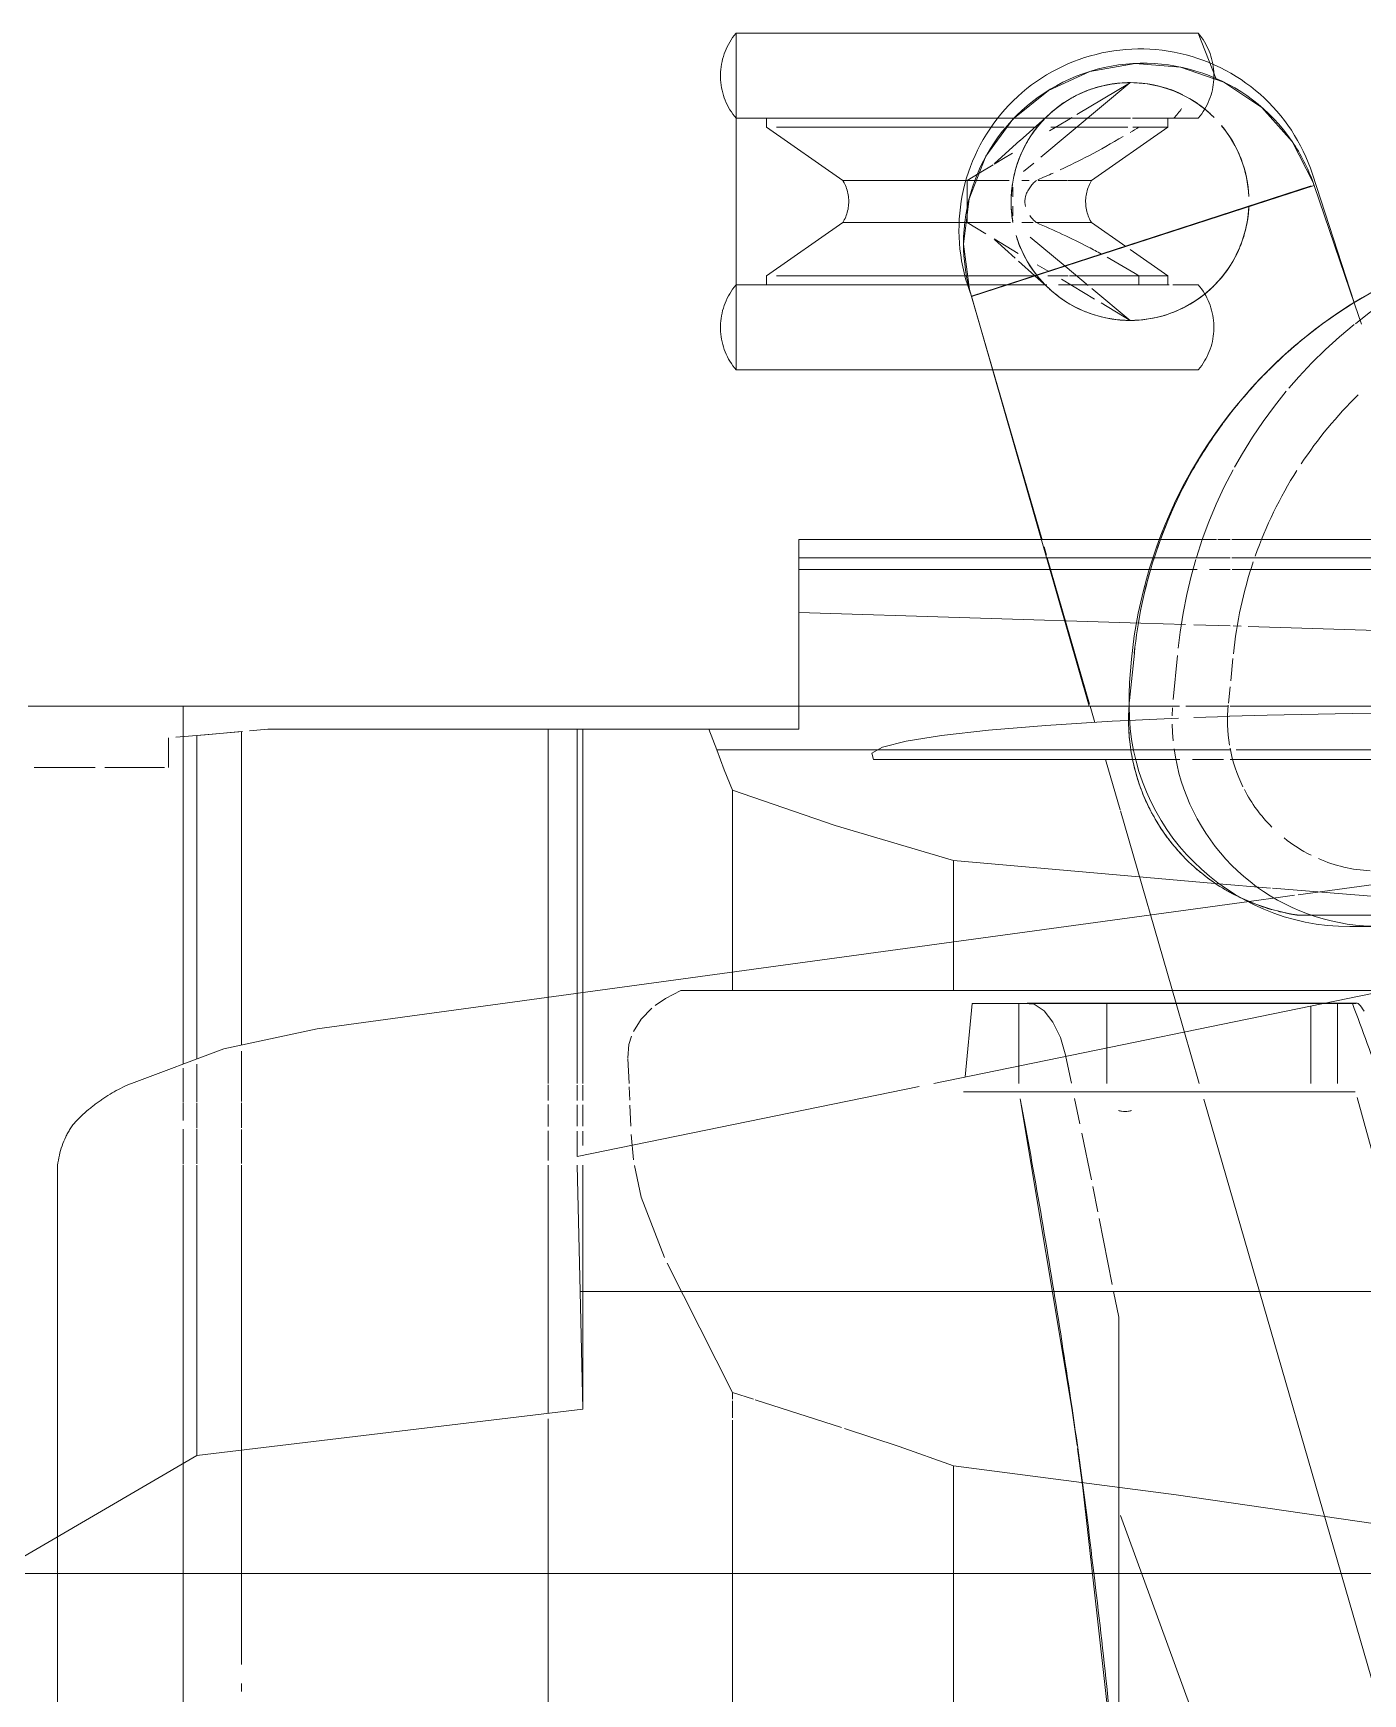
# Model space of a CAD drawing. Header units: inches. Extents: x -1221 to 179, y -822 to 880.
# Drawn here: x 70.81 to 78.19, y 427.87 to 437.09 of the extents above; entities that cross this region are included whole.
import ezdxf

# ---------------------------------------------------------------- set-up
doc = ezdxf.new("R2010")
doc.units = ezdxf.units.IN
doc.header["$MEASUREMENT"] = 0
doc.layers.add('X1$0$I-FURN', color=30, linetype='Continuous', lineweight=9)

# ---------------------------------------------------------------- blocks, each defined once
blk = doc.blocks.new('X1$0$Allsteel Seating Acuity Work-Conference Chair1 - Fully Adj_ Arms_ Mesh Back-V37-FIRST FLOOR POWER _ SIGNAL')
at = {"layer": 'X1$0$I-FURN', "lineweight": 13}
for p, q in [((-6.3078, -7.0705), (-6.3078, 4.2997)), ((-4.7405, -10.3247), (-4.7405, 4.3033)), ((-7.9794, -6.5112), (-7.9794, 3.5639)), ((-8.3354, -2.7972), (-8.3354, 3.2574)), ((-9.5606, -3.4616), (-9.5606, 0.9451)), ((-10.003, -3.3609), (-9.9247, -0.8768)), ((-9.2639, -3.4174), (-9.2639, -0.8768)), ((-9.2639, -3.4174), (-9.2639, -0.8768)), ((-9.3178, -3.4271), (-9.3178, -1.8601)), ((-9.5606, -2.0042), (-9.5606, -2.8327)), ((-8.1078, -1.968), (-7.4644, -5.1073)), ((-5.1705, -2.1443), (-7.3859, -2.7564)), ((-10.3834, -3.2929), (-10.3834, -2.2838)), ((-10.3189, -3.3111), (-10.3189, -2.2428)), ((-7.3756, -3.6071), (-2.8793, -2.3064)), ((-2.8793, -2.3064), (-7.3756, -3.6071)), ((-10.4865, -2.329), (-10.4865, -3.2638)), ((-8.5122, -3.0838), (-8.6141, -2.3393)), ((-8.5026, -2.6539), (-8.5487, -3.2267)), ((-7.9794, -4.9984), (-7.9794, -2.6539)), ((-11.7898, -2.7679), (-11.683, -2.7314)), ((-11.683, -2.7314), (-11.7898, -2.7679)), ((-7.9104, -2.7581), (-7.9104, -2.9314)), ((-7.9088, -2.7817), (-7.9088, -2.7626)), ((-7.4172, -2.7663), (-7.4172, -3.802)), ((-7.4172, -2.7663), (-7.4172, -2.8646)), ((-11.803, -2.7724), (-12.5163, -3.0042)), ((-12.4533, -2.9948), (-11.7898, -2.7679)), ((-11.7898, -2.7679), (-12.4533, -2.9948)), ((-9.5606, -2.833), (-9.5606, -3.4616)), ((-7.9088, -2.8646), (-7.9088, -2.7817)), ((-7.9088, -2.7817), (-7.9088, -3.8025)), ((-7.9104, -2.9314), (-7.9104, -4.5888)), ((-7.9088, -3.0137), (-7.9088, -2.8646)), ((-7.9088, -2.8646), (-7.4644, -2.8646)), ((-7.4172, -2.8646), (-7.4172, -3.0137)), ((-12.4702, -3.0006), (-12.4533, -2.9948)), ((-12.4702, -3.0006), (-12.4557, -2.9956)), ((-12.4533, -2.9948), (-11.8352, -4.8971)), ((-12.4505, -3.0116), (-11.8377, -4.8974)), ((-7.9088, -3.0137), (-7.9088, -4.146)), ((-7.6363, -3.0137), (-7.8935, -3.0137)), ((-7.4644, -3.0137), (-7.6333, -3.0137)), ((-7.4172, -3.0137), (-7.4172, -4.146)), ((-8.5006, -3.1687), (-8.5094, -3.1041)), ((-8.475, -3.356), (-8.5006, -3.1687)), ((-10.4865, -3.2638), (-10.4865, -3.4527)), ((-10.3834, -3.4511), (-10.3834, -3.2929)), ((-10.3189, -3.4501), (-10.3189, -3.3111)), ((-8.5496, -3.2369), (-8.5751, -3.5458)), ((-10.0056, -3.4452), (-10.0042, -3.3997)), ((-7.767, -8.5318), (-8.475, -3.356)), ((-10.4865, -3.4616), (-10.4865, -3.529)), ((-10.3834, -3.623), (-10.3834, -3.4616)), ((-10.3189, -3.5763), (-10.3189, -3.4616)), ((-10.0124, -3.6622), (-10.0061, -3.4614)), ((-9.5606, -3.4708), (-9.5606, -3.7074)), ((-9.5606, -3.7074), (-9.5606, -3.4708)), ((-9.5034, -3.4653), (-9.4965, -3.6633)), ((-9.3178, -3.7528), (-9.3178, -3.4616)), ((-9.2639, -3.4616), (-9.2639, -3.4174)), ((-9.2639, -3.4616), (-9.2639, -3.4174)), ((-9.2639, -3.6706), (-9.2639, -3.4974)), ((-9.2639, -3.6706), (-9.2639, -3.4974)), ((-3.3075, -3.4292), (-5.0642, -4.0695)), ((-13.0482, -3.5407), (-13.2989, -3.638)), ((-10.4865, -3.5365), (-10.4865, -3.5978)), ((-10.4865, -3.5978), (-10.4865, -3.8382)), ((-8.5751, -3.5458), (-8.6016, -3.8606)), ((-13.2989, -3.638), (-13.2989, -6.2052)), ((-13.2989, -4.9216), (-13.2989, -3.638)), ((-13.2989, -3.638), (-13.2989, -4.9216)), ((-12.8757, -3.6028), (-12.8633, -3.6106)), ((-12.8633, -3.6106), (-12.8512, -3.6188)), ((-12.8281, -3.6366), (-12.8265, -3.638)), ((-12.8265, -3.6393), (-12.8265, -3.6643)), ((-12.8265, -3.7738), (-12.8265, -3.6393)), ((-12.8265, -3.6643), (-12.8265, -3.8295)), ((-11.901, -3.6393), (-11.901, -3.6643)), ((-11.901, -3.7738), (-11.901, -3.6393)), ((-11.901, -3.6743), (-11.901, -3.7787)), ((-11.8659, -3.6117), (-11.8535, -3.6039)), ((-11.4285, -3.638), (-11.4285, -4.773)), ((-11.4285, -4.773), (-11.4285, -3.638)), ((-10.3834, -3.8827), (-10.3834, -3.623)), ((-10.3189, -3.8962), (-10.3189, -3.6441)), ((-7.9088, -3.7613), (-7.4644, -3.6327)), ((-7.4644, -3.6327), (-7.9088, -3.7613)), ((-12.8265, -3.935), (-12.8265, -3.7738)), ((-10.0215, -3.9573), (-10.0138, -3.7083)), ((-9.5606, -3.7433), (-9.5606, -3.9946)), ((-9.5606, -4.0212), (-9.5606, -3.7433)), ((-9.4932, -3.7482), (-9.4806, -4.0283)), ((-9.3178, -4.0099), (-9.3178, -3.7528)), ((-9.2639, -3.997), (-9.2639, -3.7397)), ((-9.2639, -3.997), (-9.2639, -3.7397)), ((-8.9786, -4.0708), (-7.9088, -3.7613)), ((-7.9088, -3.7613), (-8.9786, -4.0708)), ((-12.7771, -3.8078), (-12.8265, -3.8078)), ((-12.8265, -3.8295), (-12.8265, -3.9894)), ((-12.4812, -4.2304), (-12.7771, -3.8078)), ((-12.7771, -3.8079), (-12.7771, -3.8078)), ((-12.7771, -3.8078), (-12.7771, -3.9519)), ((-12.7771, -3.9675), (-12.7771, -3.8079)), ((-11.9504, -3.8078), (-12.097, -4.0172)), ((-11.901, -3.8078), (-11.9504, -3.8078)), ((-11.9504, -3.8079), (-11.9504, -3.8078)), ((-11.9504, -3.8078), (-11.9504, -3.8528)), ((-11.9504, -3.9675), (-11.9504, -3.8079)), ((-11.901, -3.7993), (-11.901, -3.9353)), ((-11.901, -3.9118), (-11.901, -3.8078)), ((-11.901, -3.8078), (-11.901, -3.9232)), ((-11.901, -3.8295), (-11.901, -4.4089)), ((-10.4865, -3.8382), (-10.4865, -5.8561)), ((-8.6016, -3.8606), (-8.7018, -4.9984)), ((-7.9088, -4.1102), (-7.9088, -3.7939)), ((-7.9088, -3.7939), (-7.9088, -3.9802)), ((-7.9088, -3.8675), (-7.9088, -4.1102)), ((-7.4172, -3.9196), (-7.4172, -3.7939)), ((-7.4172, -3.7939), (-7.4172, -3.802)), ((-7.4172, -3.802), (-7.4172, -3.8255)), ((-7.4172, -3.8255), (-7.4172, -3.9124)), ((-7.4172, -3.8632), (-7.4172, -3.9124)), ((-12.8265, -3.9113), (-12.8265, -3.9226)), ((-12.8265, -3.9519), (-12.8265, -4.0029)), ((-12.7771, -3.9631), (-12.7771, -4.0016)), ((-11.9504, -3.9631), (-11.9504, -4.3534)), ((-11.901, -3.9519), (-11.901, -4.4148)), ((-10.3834, -5.8561), (-10.3834, -3.8827)), ((-10.3189, -5.8561), (-10.3189, -3.8962)), ((-10.0796, -5.8561), (-10.0215, -3.9573)), ((-7.4172, -3.9802), (-7.4172, -3.9196)), ((-13.0226, -4.0192), (-12.6097, -4.5134)), ((-12.8466, -4.3132), (-13.0221, -4.0207)), ((-12.8265, -4.0148), (-12.8265, -4.2964)), ((-12.8265, -4.0248), (-12.8265, -4.3602)), ((-12.7771, -4.0288), (-12.7771, -4.3602)), ((-12.1135, -4.0407), (-12.2463, -4.2304)), ((-11.901, -3.9675), (-11.9504, -3.9675)), ((-11.7032, -4.0172), (-11.8807, -4.2297)), ((-11.7032, -4.0172), (-11.8, -4.1784)), ((-9.5606, -4.0212), (-9.5606, -5.8561)), ((-9.5606, -8.5318), (-9.5606, -4.0212)), ((-9.5606, -10.1368), (-9.5606, -4.0225)), ((-9.3178, -6.3121), (-9.3178, -4.0099)), ((-9.2639, -5.4415), (-9.2639, -3.997)), ((-9.2639, -5.4415), (-9.2639, -3.997)), ((-7.9088, -3.9802), (-7.9088, -4.0452)), ((-7.9088, -4.0452), (-7.9088, -4.1102)), ((-7.4172, -4.1102), (-7.4172, -3.9802)), ((-9.2639, -4.1533), (-8.9842, -4.0724)), ((-8.9842, -4.0724), (-9.2639, -4.1533)), ((-7.9088, -4.146), (-7.6631, -4.146)), ((-7.9088, -4.8936), (-7.9088, -4.146)), ((-7.6614, -4.146), (-7.4644, -4.146)), ((-7.4172, -4.146), (-7.4172, -4.9416)), ((-6.3462, -4.1156), (-6.7136, -4.1884)), ((-6.1645, -4.0802), (-6.3082, -4.1082)), ((-5.092, -4.0802), (-6.1645, -4.0802)), ((-3.4407, -4.0802), (-6.1645, -4.0802)), ((-5.2177, -4.2791), (-3.4407, -4.0802)), ((-5.092, -4.0802), (-2.8793, -4.0802)), ((-12.4812, -4.2304), (-12.4735, -4.2349)), ((-12.4812, -4.2708), (-12.4812, -4.2304)), ((-12.4812, -4.2304), (-12.4812, -4.2602)), ((-12.2479, -4.2314), (-12.2463, -4.2304)), ((-12.2463, -4.2708), (-12.2463, -4.2304)), ((-12.2463, -4.2304), (-12.2463, -4.2602)), ((-11.8212, -4.2138), (-11.9322, -4.3985)), ((-10.3834, -4.4771), (-9.5718, -4.2423)), ((-9.5718, -4.2423), (-10.3834, -4.4771)), ((-9.5606, -4.2391), (-9.47, -4.2129)), ((-9.47, -4.2129), (-9.5606, -4.2391)), ((-7.9088, -4.2628), (-7.9088, -4.1708)), ((-7.9088, -4.1708), (-7.9088, -4.2965)), ((-7.9088, -4.1708), (-7.9088, -4.2229)), ((-7.4172, -4.2965), (-7.4172, -4.1708)), ((-7.4172, -4.1779), (-7.4172, -4.2272)), ((-7.4172, -4.1779), (-7.4172, -4.2648)), ((-6.9276, -4.2316), (-7.187, -4.2847)), ((-6.7509, -4.1959), (-6.8911, -4.2242)), ((-12.8265, -4.2964), (-12.8265, -4.4734)), ((-12.4812, -4.2658), (-12.4812, -4.3622)), ((-12.4812, -4.3632), (-12.4812, -4.2708)), ((-12.4494, -4.2467), (-12.441, -4.2499)), ((-12.441, -4.2499), (-12.4326, -4.2529)), ((-12.3443, -4.2629), (-12.3354, -4.2619)), ((-12.3354, -4.2619), (-12.3265, -4.2606)), ((-12.2463, -4.2658), (-12.2463, -4.3044)), ((-12.2463, -4.5375), (-12.2463, -4.2708)), ((-12.2463, -4.3196), (-12.2463, -4.3766)), ((-11.8967, -4.2488), (-12.0039, -4.3771)), ((-11.8376, -4.8978), (-9.5606, -4.2448)), ((-7.9088, -4.2965), (-7.9088, -4.2628)), ((-7.9088, -4.2879), (-7.9088, -4.6075)), ((-7.4172, -4.2648), (-7.4172, -4.2884)), ((-7.4172, -4.2884), (-7.4172, -4.634)), ((-7.4172, -4.2884), (-7.4172, -4.2965)), ((-7.2402, -4.2957), (-7.3804, -4.3249)), ((-5.6602, -4.3407), (-5.4514, -4.311)), ((-5.4357, -4.3088), (-5.2177, -4.2791)), ((-12.7559, -4.4642), (-12.8308, -4.3394)), ((-12.8265, -4.3603), (-12.8265, -4.4775)), ((-12.7771, -4.3602), (-12.7771, -4.4574)), ((-12.4812, -4.5277), (-12.4812, -4.3666)), ((-12.4812, -4.3956), (-12.4812, -4.5099)), ((-12.2463, -4.3956), (-12.2463, -4.5099)), ((-12.0041, -4.3773), (-12.1665, -4.5717)), ((-11.9504, -4.3602), (-11.9504, -4.4729)), ((-7.7182, -4.404), (-7.8052, -4.4451)), ((-7.6148, -4.3743), (-7.7182, -4.404)), ((-7.4649, -4.3427), (-7.6124, -4.3738)), ((-7.3789, -4.6268), (-5.6602, -4.3407)), ((-12.8477, -4.4667), (-12.7496, -4.5757)), ((-12.8265, -4.4787), (-12.8265, -4.6385)), ((-12.8265, -4.4826), (-12.8265, -4.6399)), ((-12.8265, -4.6512), (-12.8265, -4.4885)), ((-12.8265, -4.6524), (-12.8265, -4.4885)), ((-11.9744, -4.4688), (-12.0125, -4.5322)), ((-11.9498, -4.5445), (-11.8798, -4.4667)), ((-11.901, -4.4787), (-11.901, -4.6852)), ((-11.901, -4.4826), (-11.901, -4.6862)), ((-11.901, -4.7007), (-11.901, -4.4885)), ((-11.901, -4.6994), (-11.901, -4.4885)), ((-11.8352, -4.8971), (-10.4837, -4.5061)), ((-10.4837, -4.5061), (-11.8352, -4.8971)), ((-10.4454, -4.495), (-10.3991, -4.4816)), ((-10.3991, -4.4816), (-10.4454, -4.495)), ((-12.7771, -4.5286), (-12.7771, -4.6902)), ((-12.7771, -4.6987), (-12.7771, -4.5324)), ((-12.7496, -4.5757), (-12.7023, -4.6283)), ((-12.5773, -4.5522), (-12.5299, -4.6089)), ((-12.4812, -4.5765), (-12.4812, -4.6189)), ((-12.2463, -4.5553), (-12.2463, -4.6189)), ((-12.0328, -4.6368), (-11.9504, -4.5452)), ((-11.9504, -4.5328), (-11.9504, -4.7155)), ((-11.9504, -4.9148), (-11.9504, -4.5424)), ((-7.9088, -4.6075), (-7.9088, -4.634)), ((-12.8265, -4.6385), (-12.8265, -4.6852)), ((-12.8265, -4.6399), (-12.8265, -4.6862)), ((-12.8265, -4.9216), (-12.8265, -4.6512)), ((-12.8265, -4.7007), (-12.8265, -4.6524)), ((-12.8265, -4.6883), (-12.8265, -4.9216)), ((-12.8265, -4.6892), (-12.8265, -4.9216)), ((-12.8265, -4.9216), (-12.8265, -4.7036)), ((-12.7021, -4.6285), (-12.5742, -4.7707)), ((-12.602, -4.7205), (-12.6327, -4.6692)), ((-12.4812, -4.8705), (-12.4812, -4.6881)), ((-12.4812, -4.6962), (-12.4812, -4.7567)), ((-12.4437, -4.6672), (-12.3892, -4.6672)), ((-12.3383, -4.6672), (-12.2837, -4.6672)), ((-12.2479, -4.6672), (-12.2463, -4.6672)), ((-12.2463, -4.9216), (-12.2463, -4.6818)), ((-12.0758, -4.6377), (-12.1558, -4.771)), ((-12.1533, -4.7707), (-12.0498, -4.6556)), ((-11.901, -4.6883), (-11.901, -4.9066)), ((-11.901, -4.6892), (-11.901, -4.9066)), ((-11.901, -4.9075), (-11.901, -4.7018)), ((-11.901, -4.9075), (-11.901, -4.7036)), ((-7.9088, -4.634), (-7.9088, -4.8936)), ((-7.4644, -4.634), (-7.9088, -4.634)), ((-7.4172, -4.9416), (-7.4172, -4.634)), ((-12.7771, -4.7155), (-12.7771, -4.9216)), ((-12.7771, -4.9216), (-12.7771, -4.7238)), ((-12.5715, -4.7713), (-12.602, -4.7205)), ((-12.5213, -4.8548), (-12.5674, -4.7781)), ((-12.4812, -4.7661), (-12.4812, -4.7072)), ((-12.2463, -4.7098), (-12.2463, -4.7838)), ((-12.2463, -4.7206), (-12.2463, -4.7921)), ((-11.9504, -4.7155), (-11.9504, -4.9145)), ((-11.4285, -4.773), (-11.4285, -4.9216)), ((-11.4285, -4.9216), (-11.4285, -4.773)), ((-11.4285, -6.2052), (-11.4285, -4.7804)), ((-12.4812, -4.9216), (-12.5213, -4.8548)), ((-12.4812, -4.81), (-12.4812, -4.8672)), ((-12.4812, -4.8707), (-12.4812, -4.8169)), ((-12.4812, -4.8672), (-12.4812, -4.9216)), ((-12.4812, -4.9216), (-12.4812, -4.8705)), ((-12.4812, -4.9216), (-12.4812, -4.8707)), ((-12.2463, -4.81), (-12.2463, -4.9216)), ((-12.2463, -4.8169), (-12.2463, -4.9216)), ((-12.184, -4.818), (-12.2463, -4.9216)), ((-13.2989, -6.2052), (-13.2989, -4.9216)), ((-13.2989, -4.9216), (-13.2989, -6.2052)), ((-12.8265, -4.9216), (-12.8265, -5.2538)), ((-12.8265, -6.2052), (-12.8265, -4.9216)), ((-12.8265, -4.9216), (-12.8265, -5.2592)), ((-12.8265, -5.5651), (-12.8265, -4.9216)), ((-12.7771, -4.9216), (-12.7771, -5.9809)), ((-12.7771, -5.9809), (-12.7771, -4.9216)), ((-12.4321, -4.9216), (-12.4812, -4.9216)), ((-12.4812, -4.9216), (-12.4812, -5.2761)), ((-12.4812, -5.6128), (-12.4812, -4.9216)), ((-12.294, -4.9216), (-12.4321, -4.9216)), ((-12.2479, -4.9216), (-12.294, -4.9216)), ((-12.2463, -4.9216), (-12.2479, -4.9216)), ((-12.2463, -4.9281), (-12.2463, -5.2761)), ((-12.2463, -5.6128), (-12.2463, -4.9281)), ((-11.9504, -4.9216), (-11.9504, -5.9809)), ((-11.9504, -5.9809), (-11.9504, -4.9216)), ((-11.901, -4.9216), (-11.901, -5.5651)), ((-11.901, -5.5651), (-11.901, -4.9216)), ((-11.901, -4.9216), (-11.901, -5.5634)), ((-11.901, -6.2052), (-11.901, -4.9216)), ((-11.8352, -4.8971), (-11.8753, -4.9087)), ((-11.8376, -4.8978), (-11.8753, -4.9087)), ((-11.4285, -4.9216), (-11.4285, -6.2052)), ((-11.4285, -6.2052), (-11.4285, -4.9216)), ((-7.5, -4.9335), (-7.9088, -4.8936)), ((-7.9088, -4.8936), (-7.5, -4.9335)), ((-8.7018, -4.9984), (-8.8962, -5.6549)), ((-7.9794, -4.9984), (-8.7018, -4.9984)), ((-7.9794, -6.2256), (-7.9794, -4.9984)), ((-5.3384, -4.9984), (-5.4458, -5.2996)), ((5.3384, -4.9984), (-5.3384, -4.9984)), ((-7.4476, -5.1892), (-7.0583, -7.0884)), ((-12.8265, -5.2603), (-12.8265, -5.5634)), ((-12.8265, -5.2658), (-12.8265, -5.5651)), ((-12.4812, -5.3056), (-12.4812, -5.4103)), ((-12.2463, -5.3056), (-12.2463, -5.4103)), ((-5.4458, -5.2996), (-5.5466, -5.6023)), ((-12.4812, -5.4103), (-12.4812, -5.6128)), ((-12.2463, -5.4103), (-12.2463, -5.6128)), ((-12.8265, -5.5763), (-12.8265, -5.8227)), ((-12.8265, -6.0353), (-12.8265, -5.5763)), ((-12.8265, -5.5793), (-12.8265, -5.8091)), ((-12.7771, -6.0354), (-12.4812, -5.6128)), ((-12.2463, -5.6128), (-11.9504, -6.0354)), ((-11.901, -5.5763), (-11.901, -5.8227)), ((-11.901, -5.9809), (-11.901, -5.5763)), ((-11.901, -5.5793), (-11.901, -5.8091)), ((-5.5524, -5.6203), (-5.7066, -6.1001)), ((-8.8962, -5.6549), (-9.094, -6.2256)), ((-12.8265, -5.8292), (-12.8265, -5.9939)), ((-12.8265, -5.8423), (-12.8265, -5.9809)), ((-11.901, -5.8292), (-11.901, -5.9939)), ((-11.901, -5.8423), (-11.901, -5.9809)), ((-10.4865, -5.8561), (-10.4765, -5.8561)), ((-10.3834, -5.8561), (-10.4865, -5.8561)), ((-10.4765, -5.8561), (-10.4239, -5.8561)), ((-10.0796, -5.8561), (-10.3834, -5.8561)), ((-10.3766, -5.8561), (-10.3189, -5.8561)), ((-10.3189, -5.8561), (-9.5606, -5.8561)), ((-9.5606, -5.8561), (-10.0796, -5.8561)), ((-9.5606, -5.8561), (-9.5606, -9.2766)), ((-9.5606, -5.8561), (-9.4319, -5.8561)), ((-9.4319, -5.8561), (-9.5606, -5.8561)), ((-9.4319, -5.8561), (-9.4319, -6.3558)), ((-9.4319, -7.0884), (-9.4319, -5.8561)), ((-12.8265, -5.9809), (-12.8265, -6.0353)), ((-12.8265, -5.9939), (-12.8265, -6.2052)), ((-11.901, -5.9939), (-11.901, -6.2052)), ((-12.8265, -6.0354), (-12.7771, -6.0354)), ((-11.9504, -6.0354), (-11.901, -6.0354)), ((-5.7094, -6.1087), (-5.747, -6.2256)), ((-13.2989, -6.2052), (-11.4285, -6.2052)), ((-7.9794, -6.2256), (-9.094, -6.2256)), ((-7.9794, -6.5112), (-7.9794, -6.2256)), ((-5.747, -6.2256), (-6.4653, -6.5882)), ((-5.7094, -6.2256), (-5.747, -6.2256)), ((-5.606, -6.2256), (-5.6997, -6.2256)), ((5.5925, -6.2256), (-5.5925, -6.2256)), ((-9.3178, -6.3121), (-9.4319, -6.3558)), ((-9.4319, -6.3558), (-9.4319, -7.0569)), ((-7.9361, -6.598), (-7.9794, -6.5112)), ((-7.8972, -6.6547), (-7.9361, -6.598)), ((-6.4959, -6.6036), (-6.8328, -6.733)), ((-7.8207, -6.7321), (-7.8826, -6.6724)), ((-7.7524, -6.7751), (-7.8207, -6.7321)), ((-6.8328, -6.733), (-7.0085, -6.7699)), ((-7.4644, -6.7999), (-7.602, -6.8061)), ((-7.3708, -6.7956), (-7.4458, -6.799)), ((-7.2273, -6.7892), (-7.3435, -6.7944)), ((-7.0394, -6.7743), (-7.1796, -6.787)), ((-9.4319, -7.0569), (-9.4319, -7.0884)), ((-7.4644, -7.0569), (-9.4319, -7.0569)), ((-9.4319, -7.0884), (-9.4319, -7.2496)), ((-9.4319, -8.8059), (-9.4319, -7.0884)), ((-7.4644, -7.0884), (-9.4319, -7.0884)), ((-7.3697, -7.0884), (-7.4549, -7.0884)), ((-7.3698, -7.0569), (-7.4548, -7.0569)), ((-7.2259, -7.0884), (-7.3451, -7.0884)), ((-7.226, -7.0569), (-7.3449, -7.0569)), ((-7.0583, -7.0884), (-7.1992, -7.0884)), ((-7.119, -7.0569), (-7.1991, -7.0569)), ((-6.3122, -7.0569), (-7.0092, -7.0569)), ((-7.0092, -7.0872), (-6.3078, -7.0705)), ((-6.3078, -7.0705), (-5.6537, -7.0569)), ((-5.6537, -7.0569), (-6.3078, -7.0569)), ((-5.6537, -7.0569), (-5.3971, -9.2001)), ((-9.4319, -7.2496), (-9.4319, -8.8059)), ((-7.4644, -7.2496), (-9.4319, -7.2496)), ((-7.3691, -7.2496), (-7.4555, -7.2496)), ((-7.2251, -7.2496), (-7.346, -7.2496)), ((-7.0354, -7.2496), (-7.1999, -7.2496)), ((-5.6307, -7.2496), (-7.0092, -7.2496)), ((5.5999, -7.2496), (-5.5999, -7.2496)), ((-9.5606, -10.1368), (-9.5606, -8.5318)), ((-9.4231, -8.9068), (-9.4319, -8.8059)), ((-9.4319, -8.8059), (-9.4231, -8.9068)), ((-9.3975, -9.2001), (-9.4197, -8.9463)), ((-7.6767, -8.9523), (-9.4191, -8.9523)), ((-7.4644, -8.9523), (-7.6436, -8.9523)), ((-7.3628, -8.9523), (-7.4621, -8.9523)), ((-7.2168, -8.9523), (-7.3555, -8.9523)), ((-7.019, -8.9523), (-7.2078, -8.9523)), ((-4.2364, -8.9523), (-7.0092, -8.9523)), ((-4.0858, -8.9523), (-4.1303, -8.9523)), ((-9.3872, -9.3174), (-9.3975, -9.2001)), ((-7.5997, -9.2001), (-9.3975, -9.2001)), ((-7.4644, -9.2001), (-7.5708, -9.2001)), ((-7.3619, -9.2001), (-7.463, -9.2001)), ((-7.2156, -9.2001), (-7.3569, -9.2001)), ((-7.0166, -9.2001), (-7.2089, -9.2001)), ((-5.3971, -9.2001), (-7.0092, -9.2001)), ((-5.3971, -9.2001), (-4.7405, -10.3247)), ((-9.5606, -9.2766), (-9.5606, -10.1368)), ((-9.3908, -9.2766), (-9.5606, -9.2766)), ((-7.5711, -9.2766), (-9.3908, -9.2766)), ((-7.4644, -9.2766), (-7.5483, -9.2766)), ((-7.3617, -9.2766), (-7.4633, -9.2766)), ((-7.2575, -9.2766), (-7.3573, -9.2766)), ((-7.0159, -9.2766), (-7.2093, -9.2766)), ((-4.9656, -9.2766), (-7.0092, -9.2766)), ((4.9656, -9.2766), (-4.9656, -9.2766)), ((-9.2189, -9.3573), (-9.3837, -9.3573)), ((-9.3837, -9.3573), (-9.2189, -9.3573)), ((-9.2189, -9.7115), (-9.2189, -9.3797)), ((-9.2189, -9.3799), (-9.2189, -9.4745)), ((-9.2189, -9.4745), (-9.2189, -9.5893)), ((-9.2189, -9.5893), (-9.2189, -9.7115)), ((-9.2189, -10.1028), (-9.2189, -9.7642)), ((-9.2189, -9.7642), (-9.2189, -10.1028)), ((7.0092, -9.9735), (-7.0092, -9.9735))]:
    blk.add_line(p, q, dxfattribs=at)
at = {"layer": 'X1$0$I-FURN'}
for p, q in [((-8.3981, -3.0907), (-8.3981, -2.4601)), ((-8.4612, -3.1582), (-8.4412, -3.117)), ((-8.4828, -3.1986), (-8.4612, -3.1582)), ((-9.7006, -3.4582), (-9.824, -3.4458)), ((-9.824, -3.4458), (-9.7006, -3.4582)), ((-9.5773, -3.4706), (-9.6672, -3.4616)), ((-9.6672, -3.4616), (-9.5773, -3.4706)), ((-9.8408, -3.7533), (-9.5969, -3.7779)), ((-9.5512, -3.7816), (-9.5054, -3.7834)), ((-9.8539, -3.9933), (-9.5917, -4.0198)), ((-9.5917, -4.0198), (-9.8539, -3.9933))]:
    blk.add_line(p, q, dxfattribs=at)
at = {"layer": 'X1$0$I-FURN', "lineweight": 13, "flags": 128}
for points in [[(-9.5246, -2.296), (-9.5195, -2.7839), (-9.5096, -3.2563), (-9.5035, -3.4641)], [(-5.0164, -2.6539), (-5.1781, -3.7607), (-5.3384, -4.9984)], [(-11.8753, -4.9087), (-12.1272, -4.9421), (-12.3793, -4.9111), (-12.6155, -4.8175), (-12.8205, -4.6675), (-12.9811, -4.4706), (-13.0869, -4.2397), (-13.1311, -3.9895), (-13.1108, -3.7362), (-13.0275, -3.4963), (-12.8863, -3.2851), (-12.6965, -3.1162), (-12.4702, -3.0006)], [(-13.2989, -3.638), (-13.2876, -3.6288), (-13.2759, -3.62), (-13.2638, -3.6117), (-13.2515, -3.6039), (-13.2388, -3.5966), (-13.2259, -3.5898), (-13.2127, -3.5836), (-13.1992, -3.5778), (-13.1856, -3.5726), (-13.1717, -3.568), (-13.1577, -3.5639), (-13.1435, -3.5604), (-13.1292, -3.5575), (-13.1147, -3.5551), (-13.1002, -3.5533), (-13.0857, -3.5521), (-13.0711, -3.5515), (-13.0564, -3.5514)], [(-13.0564, -3.5514), (-13.0418, -3.552), (-13.0273, -3.5531), (-13.0128, -3.5548), (-12.9983, -3.5571), (-12.984, -3.5599), (-12.9698, -3.5634), (-12.9557, -3.5674), (-12.9418, -3.5719), (-12.9281, -3.577), (-12.9147, -3.5827), (-12.9014, -3.5889), (-12.8884, -3.5956), (-12.8757, -3.6028)], [(-11.8535, -3.6039), (-11.8409, -3.5966), (-11.8279, -3.5898), (-11.8147, -3.5836), (-11.8013, -3.5778), (-11.7876, -3.5726), (-11.7738, -3.568), (-11.7597, -3.5639), (-11.7455, -3.5604), (-11.7312, -3.5575), (-11.7168, -3.5551), (-11.7023, -3.5533), (-11.6877, -3.5521), (-11.6731, -3.5515), (-11.6585, -3.5514), (-11.6439, -3.552), (-11.6293, -3.5531), (-11.6148, -3.5548), (-11.6004, -3.5571), (-11.586, -3.5599), (-11.5718, -3.5634), (-11.5578, -3.5674), (-11.5439, -3.5719), (-11.5302, -3.577), (-11.5167, -3.5827), (-11.5035, -3.5889), (-11.4905, -3.5956), (-11.4778, -3.6028), (-11.4654, -3.6106), (-11.4533, -3.6188), (-11.4415, -3.6275), (-11.4301, -3.6366), (-11.4285, -3.638)], [(-12.8512, -3.6188), (-12.8395, -3.6275), (-12.8281, -3.6366)], [(-11.901, -3.638), (-11.8896, -3.6288), (-11.8779, -3.62), (-11.8659, -3.6117)], [(-9.4806, -4.0283), (-9.476, -4.1158), (-9.4532, -4.4849), (-9.4268, -4.803), (-9.3975, -5.0636), (-9.3659, -5.2611), (-9.3326, -5.3915), (-9.2984, -5.4521), (-9.2639, -5.4415)], [(-12.4735, -4.2349), (-12.4656, -4.2392), (-12.4576, -4.2431), (-12.4494, -4.2467)], [(-12.2918, -4.2518), (-12.2834, -4.2488), (-12.2751, -4.2454), (-12.267, -4.2417), (-12.259, -4.2377), (-12.2512, -4.2333), (-12.2479, -4.2314)], [(-12.4326, -4.2529), (-12.424, -4.2554), (-12.4154, -4.2577)], [(-12.4154, -4.2577), (-12.4066, -4.2596), (-12.3978, -4.2611), (-12.3889, -4.2623)], [(-12.3889, -4.2623), (-12.38, -4.2631), (-12.3711, -4.2636), (-12.3621, -4.2637), (-12.3532, -4.2635), (-12.3443, -4.2629)], [(-12.3265, -4.2606), (-12.3177, -4.2589), (-12.309, -4.2569), (-12.3004, -4.2546), (-12.2918, -4.2518)], [(-7.8052, -4.4451), (-7.8681, -4.4947), (-7.9034, -4.55), (-7.9088, -4.6075)], [(-12.2463, -5.6128), (-12.254, -5.6082), (-12.2619, -5.604), (-12.2699, -5.6001), (-12.2781, -5.5965), (-12.2864, -5.5932), (-12.2949, -5.5903), (-12.3035, -5.5877), (-12.3121, -5.5855), (-12.3209, -5.5836), (-12.3297, -5.5821), (-12.3385, -5.5809), (-12.3475, -5.5801), (-12.3564, -5.5796), (-12.3653, -5.5795), (-12.3743, -5.5797), (-12.3832, -5.5803), (-12.3921, -5.5813), (-12.401, -5.5826), (-12.4098, -5.5843), (-12.4185, -5.5863), (-12.4271, -5.5886), (-12.4356, -5.5913), (-12.444, -5.5944), (-12.4523, -5.5978), (-12.4605, -5.6015), (-12.4685, -5.6055), (-12.4763, -5.6098), (-12.4812, -5.6128)], [(-12.8265, -6.2052), (-12.8378, -6.2144), (-12.8495, -6.2232), (-12.8616, -6.2315), (-12.8739, -6.2393), (-12.8866, -6.2466), (-12.8995, -6.2534), (-12.9127, -6.2596), (-12.9262, -6.2654), (-12.9399, -6.2705), (-12.9537, -6.2752), (-12.9677, -6.2793), (-12.9819, -6.2828), (-12.9963, -6.2857), (-13.0107, -6.2881), (-13.0252, -6.2899), (-13.0397, -6.2911), (-13.0544, -6.2917), (-13.069, -6.2918), (-13.0836, -6.2912), (-13.0981, -6.2901), (-13.1127, -6.2884), (-13.1271, -6.2861), (-13.1414, -6.2832), (-13.1556, -6.2798), (-13.1697, -6.2758), (-13.1836, -6.2712), (-13.1973, -6.2661), (-13.2108, -6.2605), (-13.224, -6.2543), (-13.237, -6.2476), (-13.2497, -6.2404), (-13.2621, -6.2326), (-13.2742, -6.2244), (-13.2859, -6.2157), (-13.2973, -6.2066), (-13.2989, -6.2052)], [(-11.4285, -6.2052), (-11.4399, -6.2144), (-11.4516, -6.2232), (-11.4636, -6.2315), (-11.476, -6.2393), (-11.4886, -6.2466), (-11.5016, -6.2534), (-11.5148, -6.2596), (-11.5282, -6.2654), (-11.5419, -6.2705), (-11.5558, -6.2752), (-11.5698, -6.2793), (-11.584, -6.2828), (-11.5983, -6.2857), (-11.6127, -6.2881), (-11.6272, -6.2899), (-11.6418, -6.2911), (-11.6564, -6.2917), (-11.671, -6.2918), (-11.6856, -6.2912), (-11.7002, -6.2901), (-11.7147, -6.2884), (-11.7292, -6.2861), (-11.7435, -6.2832), (-11.7577, -6.2798), (-11.7718, -6.2758), (-11.7856, -6.2712), (-11.7993, -6.2661), (-11.8128, -6.2605), (-11.8261, -6.2543), (-11.839, -6.2476), (-11.8517, -6.2404), (-11.8642, -6.2326), (-11.8762, -6.2244), (-11.888, -6.2157), (-11.8994, -6.2066), (-11.901, -6.2052)], [(-9.094, -6.2256), (-9.2055, -6.2711), (-9.3178, -6.3121)], [(-7.6053, -6.8063), (-7.6799, -6.8001), (-7.726, -6.7865)], [(-7.4644, -9.5624), (-7.6557, -9.0501), (-7.767, -8.5318)], [(-9.4191, -8.9523), (-9.4015, -9.1542), (-9.3872, -9.3173)]]:
    blk.add_lwpolyline(points, dxfattribs=at)
at = {"layer": 'X1$0$I-FURN', "flags": 128}
for points in [[(-11.956, -2.3508), (-11.9173, -2.4223), (-11.8633, -2.5133), (-11.8056, -2.602), (-11.7445, -2.6884), (-11.685, -2.7656)], [(-8.4412, -3.117), (-8.4229, -3.075), (-8.4062, -3.0323), (-8.3913, -2.989), (-8.3782, -2.9451), (-8.3668, -2.9007), (-8.3572, -2.8559), (-8.3494, -2.8107), (-8.3434, -2.7653), (-8.3392, -2.7197), (-8.3368, -2.6739), (-8.3363, -2.638)], [(-11.6799, -2.7722), (-11.6121, -2.8534), (-11.541, -2.9319), (-11.4669, -3.0074), (-11.3898, -3.0799), (-11.3267, -3.1347)], [(-11.3099, -3.1493), (-11.2273, -3.2154), (-11.1421, -3.2781), (-11.0544, -3.3374), (-10.9645, -3.3932), (-10.8874, -3.4368)], [(-9.3227, -3.7726), (-9.2774, -3.7653), (-9.2325, -3.7562), (-9.188, -3.7453), (-9.1439, -3.7327), (-9.1004, -3.7183), (-9.0575, -3.7022), (-9.0153, -3.6844), (-8.9739, -3.6649), (-8.9332, -3.6437), (-8.8934, -3.621), (-8.8546, -3.5967), (-8.8168, -3.5708), (-8.78, -3.5435), (-8.7443, -3.5147), (-8.7099, -3.4845), (-8.6766, -3.4529), (-8.6447, -3.4201), (-8.6141, -3.386), (-8.5849, -3.3507), (-8.5571, -3.3142), (-8.5308, -3.2767), (-8.506, -3.2381), (-8.4828, -3.1986)], [(-8.4077, -3.1371), (-8.4295, -3.2294), (-8.4592, -3.3194), (-8.4967, -3.4064), (-8.5415, -3.4899)], [(-10.8724, -3.4453), (-10.7783, -3.4936), (-10.6823, -3.5382), (-10.5846, -3.5789), (-10.4854, -3.6157), (-10.3867, -3.6478)], [(-10.3742, -3.6514), (-10.2829, -3.6771), (-10.18, -3.7018), (-10.0762, -3.7222), (-9.9716, -3.7385), (-9.8816, -3.7492)], [(-9.4596, -3.7835), (-9.4138, -3.7817), (-9.3682, -3.778)], [(-8.9598, -3.8926), (-8.9235, -3.872), (-8.888, -3.85)]]:
    blk.add_lwpolyline(points, dxfattribs=at)
at = {"layer": 'X1$0$I-FURN', "lineweight": 13}
for centre, radius, start, end in [((-9.5606, -1.3862), 2.6363, 180, 270), ((-9.5606, -2.7972), 1.2253, 270, 0), ((-12.2054, -3.9611), 1.0062, 108, 291.43515), ((-12.132, -3.9419), 1.0002, 109.76505, 124.35706), ((-12.132, -3.9419), 1.0002, 124.35706, 270.27717), ((-12.3637, -4.0172), 0.6605, 92.60768, 129.65937), ((-12.3637, -4.0172), 0.6605, 111.6362, 129.65599), ((-12.3637, -4.0172), 0.6605, 92.48472, 129.64947), ((-12.3637, -4.0172), 0.6605, 106.32963, 110.42971), ((-12.3637, -4.0172), 0.6605, 101.38363, 106.32963), ((-12.3637, -4.0172), 0.6605, 96.8099, 101.38363), ((-12.3637, -4.0172), 0.6605, 61.55583, 87.43483), ((-12.3637, -4.0172), 0.6605, 0, 87.43035), ((-12.3637, -4.0172), 0.6605, 45, 86.87898), ((-12.3637, -4.0172), 0.6605, 55.95049, 57.54139), ((-12.3637, -4.0172), 0.6605, 49.34282, 55.95049), ((-12.3637, -4.0172), 0.6605, 135, 179.86536), ((-12.3637, -4.0172), 0.6605, 137.66931, 150.47962), ((-12.3637, -4.0172), 0.6605, 135, 150), ((-12.3637, -4.0172), 0.6605, 44.25861, 49.34282), ((-12.3637, -4.0172), 0.6605, 21.70629, 45), ((-12.3637, -4.0172), 0.6605, 28.71088, 42.33069), ((-12.3637, -4.0172), 0.6605, 154.18101, 179.79925), ((-12.3637, -4.0172), 0.6605, 0, 17.8739), ((-12.3637, -4.0172), 0.6605, 180, 210), ((-12.3637, -4.0172), 0.6605, 181.1955, 222.00772), ((-12.3637, -4.0172), 0.6605, 286.547, 360), ((-12.3637, -4.0172), 0.6605, 344.22301, 360), ((-12.3637, -4.0172), 0.6605, 322.01514, 342.41458), ((-12.3637, -4.0172), 0.6605, 213.72963, 235.59023), ((-12.3637, -4.0172), 0.6605, 222.88576, 225), ((-12.3637, -4.0172), 0.6605, 225.11885, 270), ((-12.3637, -4.0172), 0.6605, 309.76486, 314.88115), ((-12.3637, -4.0172), 0.6605, 315, 317.11424), ((-12.3637, -4.0172), 0.6605, 240.79172, 255), ((-12.3637, -4.0172), 0.6605, 287.32523, 307.05495), ((-12.3637, -4.0172), 0.6605, 261.91803, 279.55356), ((-12.3637, -4.0172), 0.6605, 270, 279.34918), ((-12.132, -3.9419), 1.0002, 270.27717, 284.86918)]:
    blk.add_arc(centre, radius, start, end, dxfattribs=at)
at = {"layer": 'X1$0$I-FURN'}
for centre, radius, start, end in [((-9.5936, -1.4127), 2.5937, 207.80079, 213.25481), ((-9.6161, -1.1169), 2.338, 224.29782, 236.52554), ((-9.6161, -1.1169), 2.338, 224.29782, 236.52554), ((-9.4819, -2.638), 0.838, 336.62357, 356.89993), ((-9.4819, -2.638), 0.838, 336.62357, 356.89993), ((-9.5936, -1.4127), 2.5937, 213.25481, 220.69468), ((-9.4819, -2.638), 0.838, 321.29633, 333.49726), ((-9.4819, -2.638), 0.838, 321.29633, 333.49726), ((-9.5936, -1.4127), 2.5937, 220.69468, 226.02137), ((-9.6161, -1.1169), 2.338, 237.56702, 250.58897), ((-9.6161, -1.1169), 2.338, 237.56702, 250.58897), ((-9.5936, -1.4127), 2.5937, 226.02137, 227.73005), ((-9.4819, -2.638), 0.838, 297.40344, 315.09312), ((-9.4819, -2.638), 0.838, 297.40344, 315.09312), ((-9.5936, -1.4127), 2.5937, 227.7472, 232.64364), ((-9.6161, -1.1169), 2.338, 251.39452, 264.22985), ((-9.6161, -1.1169), 2.338, 251.39452, 264.22985), ((-9.4819, -2.638), 0.838, 280.64036, 296.16022), ((-9.4819, -2.638), 0.838, 280.64036, 296.16022), ((-9.5936, -1.4127), 2.5937, 233.75439, 238.77212), ((-9.4819, -2.638), 0.838, 264.24033, 279.57336), ((-9.4819, -2.638), 0.838, 264.24033, 279.57336), ((-9.5936, -1.4127), 2.5937, 238.77212, 239.94751), ((-9.5936, -1.4127), 2.5937, 239.96356, 246.69719), ((-9.5936, -1.4127), 2.5937, 247.29511, 250.92616), ((-9.5936, -1.4127), 2.5937, 252.13174, 264.24033), ((-9.4819, -2.9315), 1.0937, 264.24033, 270.63421), ((-9.4819, -2.9315), 1.0937, 271.51016, 277.03366)]:
    blk.add_arc(centre, radius, start, end, dxfattribs=at)
for points, knots in [([(-9.8539, -3.9933), (-10.0353, -3.975), (-10.3942, -3.9001), (-10.8557, -3.6957), (-11.1762, -3.4756), (-11.3819, -3.2951), (-11.6681, -3.0008), (-11.8559, -2.7104), (-11.9662, -2.4607)], [0, 0, 0, 0, 0.2, 0.4, 0.55, 0.625, 0.7, 1, 1, 1, 1]), ([(-8.4198, -3.1927), (-8.4193, -3.1905), (-8.4182, -3.186), (-8.4159, -3.1764), (-8.413, -3.1636), (-8.4097, -3.1478), (-8.4068, -3.1324), (-8.4042, -3.1183), (-8.4022, -3.1061), (-8.4008, -3.0975), (-8.4001, -3.0924), (-8.3997, -3.0898), (-8.3995, -3.0884), (-8.3998, -3.0904), (-8.4008, -3.0972), (-8.4029, -3.1105), (-8.4058, -3.1273), (-8.4077, -3.1371)], [0.7777778, 0.7777778, 0.7777778, 0.7777778, 0.7847222, 0.7916667, 0.8055556, 0.8194444, 0.8333333, 0.8472222, 0.8611111, 0.875, 0.8854167, 0.8958333, 0.9097222, 0.9305556, 0.9444444, 0.9722222, 1, 1, 1, 1]), ([(-8.4528, -3.3018), (-8.4495, -3.2927), (-8.4432, -3.2744), (-8.4359, -3.2514), (-8.4315, -3.2362), (-8.4298, -3.2302), (-8.4294, -3.2288)], [0.66666667, 0.66666667, 0.66666667, 0.66666667, 0.69444444, 0.72222222, 0.73611111, 0.74046329, 0.74046329, 0.74046329, 0.74046329]), ([(-8.4967, -3.4065), (-8.4887, -3.3898), (-8.477, -3.3641), (-8.4652, -3.335), (-8.4605, -3.3227), (-8.4593, -3.3194)], [0.55981424, 0.55981424, 0.55981424, 0.55981424, 0.61111111, 0.63888889, 0.64873682, 0.64873682, 0.64873682, 0.64873682]), ([(-8.5417, -3.4903), (-8.5365, -3.4817), (-8.5214, -3.4553), (-8.5074, -3.4286), (-8.4987, -3.4106)], [0.47273754, 0.47273754, 0.47273754, 0.47273754, 0.5, 0.55555556, 0.55555556, 0.55555556, 0.55555556]), ([(-8.5415, -3.4899), (-8.5633, -3.5267), (-8.6165, -3.6071), (-8.7195, -3.7204), (-8.821, -3.805), (-8.9075, -3.8644), (-9.0044, -3.9177), (-9.1109, -3.9627), (-9.2252, -3.9971), (-9.3065, -4.012), (-9.3482, -4.0171)], [0, 0, 0, 0, 0.2, 0.4, 0.5, 0.6, 0.7, 0.8, 0.9, 1, 1, 1, 1]), ([(-8.624, -3.61), (-8.6199, -3.6047), (-8.6093, -3.5911), (-8.5947, -3.5713), (-8.5844, -3.5566), (-8.5801, -3.5505)], [0.34344844, 0.34344844, 0.34344844, 0.34344844, 0.36111111, 0.38888889, 0.40872224, 0.40872224, 0.40872224, 0.40872224]), ([(-8.6814, -3.6768), (-8.6785, -3.6737), (-8.6684, -3.6627), (-8.6514, -3.6435), (-8.6378, -3.6272), (-8.6312, -3.619)], [0.26661723, 0.26661723, 0.26661723, 0.26661723, 0.27777778, 0.30555556, 0.33333333, 0.33333333, 0.33333333, 0.33333333]), ([(-8.888, -3.85), (-8.8759, -3.8421), (-8.8566, -3.8292), (-8.8292, -3.8093), (-8.808, -3.7932), (-8.7857, -3.7752), (-8.7625, -3.7555), (-8.743, -3.7381), (-8.7278, -3.7238), (-8.7203, -3.7165), (-8.7166, -3.7129)], [0, 0, 0, 0, 0.0555556, 0.0833333, 0.1111111, 0.1388889, 0.1666667, 0.1944444, 0.2083333, 0.2222222, 0.2222222, 0.2222222, 0.2222222]), ([(-9.315, -4.0125), (-9.2782, -4.0068), (-9.2076, -3.9921), (-9.1089, -3.9613), (-9.0319, -3.9293), (-8.9922, -3.9097), (-8.977, -3.9018)], [0, 0, 0, 0, 0.25, 0.5, 0.75, 0.9298428, 0.9298428, 0.9298428, 0.9298428])]:
    blk.add_open_spline(points, degree=3, knots=knots, dxfattribs=at)
at = {"layer": 'X1$0$I-FURN', "lineweight": 13}
for points in [[(-7.9088, -2.7817), (-7.7597, -2.7272), (-7.6107, -2.6725), (-7.4619, -2.6176)], [(-7.9088, -2.7626), (-7.9122, -2.7583), (-7.9101, -2.7524), (-7.9028, -2.7449)], [(-7.9028, -2.7449), (-7.8956, -2.7373), (-7.8831, -2.7281), (-7.8661, -2.7177)], [(-12.9556, -3.7239), (-12.9704, -3.7537), (-12.9877, -3.7858), (-12.9972, -3.8302)], [(-12.8265, -3.7738), (-12.8434, -3.7577), (-12.8616, -3.7435), (-12.881, -3.7312)], [(-11.7302, -3.8302), (-11.7459, -3.7773), (-11.7656, -3.7342), (-11.7844, -3.6999)], [(-12.9999, -3.8396), (-13.014, -3.8899), (-13.0237, -3.9488), (-13.0242, -4.0147)], [(-11.7032, -4.0172), (-11.7032, -3.9519), (-11.7128, -3.8936), (-11.7265, -3.8435)], [(-12.7471, -4.0164), (-12.757, -4), (-12.767, -3.9837), (-12.7771, -3.9675)], [(-11.9504, -3.9675), (-11.9867, -4.0258), (-12.0214, -4.0847), (-12.0545, -4.1442)], [(-11.7132, -4.1314), (-11.7097, -4.1116), (-11.7047, -4.0726), (-11.7032, -4.0353), (-11.7032, -4.0172)], [(-4.7867, -4.2237), (-4.3411, -4.1688), (-3.8923, -4.1211), (-3.4407, -4.0802)], [(-12.0717, -4.1754), (-12.0848, -4.1995), (-12.0979, -4.2236), (-12.1103, -4.248)], [(-12.1103, -4.248), (-12.1596, -4.343), (-12.2049, -4.4395), (-12.2463, -4.5375)], [(-12.8265, -4.4885), (-12.8187, -4.4962), (-12.8107, -4.5037), (-12.8024, -4.511)], [(-12.8024, -4.511), (-12.7942, -4.5183), (-12.7858, -4.5254), (-12.7771, -4.5324)], [(-12.4845, -4.5297), (-12.4967, -4.501), (-12.509, -4.4723), (-12.5215, -4.4438)], [(-11.9504, -4.5324), (-11.9417, -4.5254), (-11.9248, -4.5112), (-11.9088, -4.4962), (-11.901, -4.4885)], [(-12.7771, -4.5324), (-12.7472, -4.5564), (-12.7163, -4.5769), (-12.6855, -4.5941)], [(-12.2463, -4.5375), (-12.2467, -4.5381), (-12.2472, -4.5386), (-12.2477, -4.5392)], [(-12.0232, -4.5832), (-11.9994, -4.5689), (-11.976, -4.5526), (-11.9531, -4.5345)], [(-12.2909, -4.6737), (-12.2754, -4.672), (-12.2605, -4.6698), (-12.2463, -4.6672)], [(-12.1539, -4.6435), (-12.1356, -4.6374), (-12.1169, -4.6311), (-12.0985, -4.6222)]]:
    blk.add_open_spline(points, degree=3, dxfattribs=at)
at = {"layer": 'X1$0$I-FURN'}
for points in [[(-8.977, -3.9018), (-8.971, -3.8987), (-8.9653, -3.8956), (-8.9598, -3.8926)], [(-9.3482, -4.0171), (-9.3885, -4.0221), (-9.4698, -4.0275), (-9.5512, -4.0239), (-9.5917, -4.0198)]]:
    blk.add_open_spline(points, degree=3, dxfattribs=at)
at = {"layer": 'X1$0$I-FURN', "lineweight": 13}
for points, knots in [([(-13.0243, -4.0172), (-13.0243, -4.0353), (-13.0228, -4.0726), (-13.0165, -4.1213), (-13.0086, -4.1613), (-13.0011, -4.1916), (-12.9934, -4.2172), (-12.9864, -4.2378), (-12.9807, -4.2533), (-12.9745, -4.2689), (-12.9655, -4.2899), (-12.955, -4.3122), (-12.9461, -4.329), (-12.9425, -4.3354)], [0, 0, 0, 0, 0.125, 0.25, 0.3125, 0.375, 0.4375, 0.46875, 0.5, 0.53125, 0.5625, 0.625, 0.6638915, 0.6638915, 0.6638915, 0.6638915]), ([(-12.5397, -4.4056), (-12.5646, -4.3521), (-12.6223, -4.2334), (-12.6881, -4.1188), (-12.7251, -4.0558)], [0.2243411, 0.2243411, 0.2243411, 0.2243411, 0.5, 0.8407335, 0.8407335, 0.8407335, 0.8407335]), ([(-7.3138, -4.0084), (-7.3129, -4.0111), (-7.3113, -4.0167), (-7.3089, -4.0287), (-7.3076, -4.0447), (-7.3087, -4.0607), (-7.311, -4.0728), (-7.3125, -4.0784), (-7.3135, -4.0812)], [0.4, 0.4, 0.4, 0.4, 0.425, 0.45, 0.5, 0.55, 0.575, 0.6, 0.6, 0.6, 0.6]), ([(-7.3791, -4.6268), (-6.9609, -4.5479), (-6.1033, -4.4024), (-5.2339, -4.2748), (-4.7867, -4.2237)], [0.0098493, 0.0098493, 0.0098493, 0.0098493, 0.3333333, 0.6666667, 0.6666667, 0.6666667, 0.6666667]), ([(-11.7744, -4.3156), (-11.7692, -4.3053), (-11.7619, -4.2897), (-11.753, -4.2689), (-11.7489, -4.2585), (-11.7469, -4.2534)], [0.3759306, 0.3759306, 0.3759306, 0.3759306, 0.4375, 0.46875, 0.5, 0.5, 0.5, 0.5]), ([(-12.9084, -4.3909), (-12.9081, -4.3913), (-12.9045, -4.3966), (-12.8939, -4.4115), (-12.8683, -4.4446), (-12.8439, -4.4715), (-12.8265, -4.4885)], [0.7788462, 0.7788462, 0.7788462, 0.7788462, 0.78125, 0.8125, 0.875, 1, 1, 1, 1]), ([(-11.901, -4.4885), (-11.8836, -4.4715), (-11.8591, -4.4446), (-11.8336, -4.4115), (-11.8198, -4.3921), (-11.8132, -4.3823), (-11.81, -4.3773)], [0, 0, 0, 0, 0.125, 0.1875, 0.21875, 0.25, 0.25, 0.25, 0.25]), ([(-12.6784, -4.5979), (-12.6453, -4.6159), (-12.583, -4.6431), (-12.521, -4.6589), (-12.4923, -4.665)], [0.3333333, 0.3333333, 0.3333333, 0.3333333, 0.6666667, 0.9620889, 0.9620889, 0.9620889, 0.9620889]), ([(-12.3362, -4.5978), (-12.3384, -4.5983), (-12.3427, -4.5992), (-12.3518, -4.6004), (-12.3635, -4.6011), (-12.3752, -4.6005), (-12.3843, -4.5993), (-12.3975, -4.5968), (-12.4125, -4.5909), (-12.4289, -4.5818), (-12.4405, -4.5744), (-12.4515, -4.5665), (-12.4655, -4.5548), (-12.4751, -4.5447), (-12.4812, -4.5375)], [0.4, 0.4, 0.4, 0.4, 0.425, 0.45, 0.5, 0.55, 0.575, 0.6, 0.7, 0.75, 0.8, 0.85, 0.9, 1, 1, 1, 1]), ([(-12.2477, -4.5392), (-12.2533, -4.5457), (-12.2625, -4.5551), (-12.2758, -4.5664), (-12.2831, -4.5716), (-12.2868, -4.5742)], [0.0080038, 0.0080038, 0.0080038, 0.0080038, 0.1, 0.15, 0.2, 0.2, 0.2, 0.2]), ([(-12.4364, -4.6737), (-12.4208, -4.6754), (-12.3808, -4.6784), (-12.3296, -4.678), (-12.2991, -4.6743), (-12.2916, -4.6733)], [0.2, 0.2, 0.2, 0.2, 0.4, 0.7, 0.8, 0.8, 0.8, 0.8]), ([(-7.0092, -9.9735), (-7.0476, -9.9687), (-7.1018, -9.9563), (-7.159, -9.9328), (-7.1899, -9.9167), (-7.2123, -9.9034), (-7.2337, -9.8883), (-7.2609, -9.8657), (-7.2927, -9.8336), (-7.3219, -9.7985), (-7.344, -9.7698), (-7.36, -9.7485), (-7.3755, -9.727), (-7.3951, -9.6976), (-7.4272, -9.6445), (-7.4506, -9.596), (-7.4644, -9.5624)], [0, 0, 0, 0, 0.166667, 0.25, 0.291667, 0.333333, 0.375, 0.416667, 0.5, 0.583333, 0.625, 0.666667, 0.708333, 0.75, 0.833333, 1, 1, 1, 1])]:
    blk.add_open_spline(points, degree=3, knots=knots, dxfattribs=at)
blk = doc.blocks.new('X1')
at = {"layer": 'X1$0$I-FURN', "rotation": 269.9999999999997}
blk.add_blockref('X1$0$Allsteel Seating Acuity Work-Conference Chair1 - Fully Adj_ Arms_ Mesh Back-V37-FIRST FLOOR POWER _ SIGNAL', (80.9146, 423.7943), dxfattribs=at)

msp = doc.modelspace()

# ---------------------------------------------------------------- block references
at = {"color": 253}
msp.add_blockref('X1', (0, 0), dxfattribs=at)

doc.saveas('drawing.dxf')
